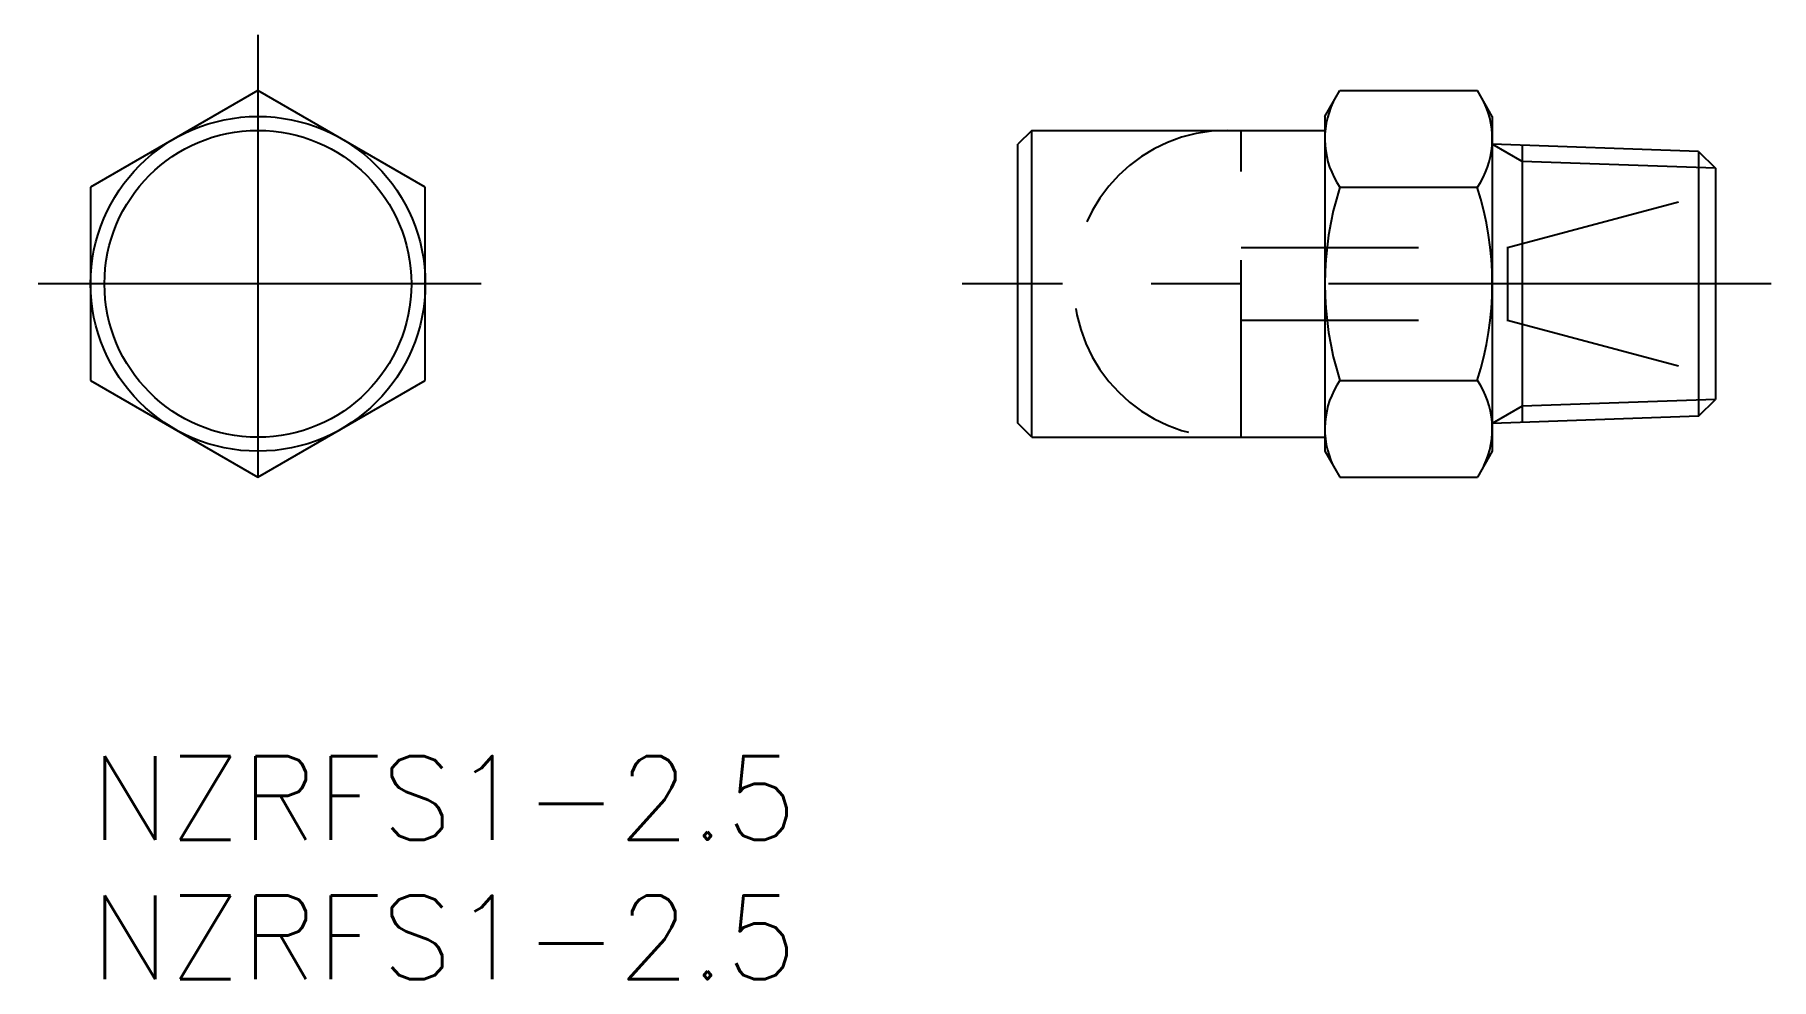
# Model space of a CAD drawing. Extents: x -2 to 60.2, y -8 to 25.9.
import ezdxf

# ---------------------------------------------------------------- set-up
doc = ezdxf.new("R2010")
doc.units = 0
doc.header["$LTSCALE"] = 0.5
doc.linetypes.add('CENTER', pattern=[50.8, 31.75, -6.35, 6.35, -6.35])
doc.linetypes.add('DASHED', pattern=[19.05, 12.7, -6.35])
for name, color, linetype in [('MSM_CENTER', 1, 'CENTER'), ('MSM_CONTINUOUS', 7, 'CONTINUOUS'), ('MSM_DASHED', 4, 'DASHED'), ('MSM_NARROW', 5, 'CONTINUOUS'), ('MSM_PART_NUMBER', 7, 'CONTINUOUS')]:
    doc.layers.add(name, color=color, linetype=linetype)
doc.styles.get("Standard").update_dxf_attribs({"font": 'txt.shx', "height": 3, "bigfont": 'bigfont.shx'})

# ---------------------------------------------------------------- blocks, each defined once
blk = doc.blocks.new('*U2')
at = {"layer": 'MSM_PART_NUMBER'}
blk.add_text('NZRFS1-2.5', height=3, dxfattribs=at).set_placement((0, -3))
blk = doc.blocks.new('*U3')
at = {"layer": 'MSM_PART_NUMBER'}
blk.add_text('NZRFS1-2.5', height=3, dxfattribs=at).set_placement((0, -8))

msp = doc.modelspace()

# ---------------------------------------------------------------- linework, layer by layer
at = {"layer": 'MSM_CENTER'}
for p, q in [((6, 25.856), (6, 8)), ((14, 16.928), (-2, 16.928)), ((60.244, 16.928), (31.244, 16.928))]:
    msp.add_line(p, q, dxfattribs=at)
at = {"layer": 'MSM_CONTINUOUS'}
for p, q in [((6, 23.856), (0, 20.392)), ((12, 20.392), (6, 23.856)), ((44.244, 22.928), (44.78, 23.856)), ((44.78, 23.856), (49.709, 23.856)), ((50.244, 22.928), (49.709, 23.856)), ((33.744, 22.428), (33.244, 21.928)), ((33.744, 22.428), (44.244, 22.428)), ((33.744, 11.428), (33.744, 22.428)), ((44.244, 22.928), (44.244, 10.928)), ((50.244, 22.928), (50.244, 10.928)), ((33.244, 11.928), (33.244, 21.928)), ((57.642, 21.675), (50.244, 21.933)), ((51.316, 21.896), (51.316, 11.961)), ((57.642, 21.675), (58.244, 21.073)), ((57.642, 21.675), (57.642, 12.182)), ((58.244, 21.073), (58.244, 12.784)), ((0, 20.392), (0, 13.464)), ((12, 13.464), (12, 20.392)), ((44.78, 20.392), (49.709, 20.392)), ((0, 13.464), (6, 10)), ((6, 10), (12, 13.464)), ((44.78, 13.464), (49.709, 13.464)), ((57.642, 12.182), (58.244, 12.784)), ((33.744, 11.428), (33.244, 11.928)), ((57.642, 12.182), (50.244, 11.923)), ((33.744, 11.428), (44.244, 11.428)), ((44.244, 10.928), (44.78, 10)), ((50.244, 10.928), (49.709, 10)), ((44.78, 10), (49.709, 10))]:
    msp.add_line(p, q, dxfattribs=at)
for radius in [6, 5.5]:
    msp.add_circle((6, 16.928), radius, dxfattribs=at)
for centre, radius, start, end in [((47.311, 22.124), 3.067, 154.38425, 214.38425), ((47.178, 22.124), 3.067, 325.61575, 25.61575), ((55.709, 16.928), 11.464, 162.41205, 197.58795), ((38.78, 16.928), 11.464, 342.41205, 17.58795), ((47.311, 11.732), 3.067, 145.61575, 205.61575), ((47.178, 11.732), 3.067, 334.38425, 34.38425)]:
    msp.add_arc(centre, radius, start, end, dxfattribs=at)
at = {"layer": 'MSM_DASHED'}
for p, q in [((41.244, 11.428), (41.244, 22.428)), ((50.786, 18.228), (58.244, 20.227)), ((41.244, 18.228), (50.786, 18.228)), ((50.786, 18.228), (50.786, 15.628)), ((41.244, 15.628), (50.786, 15.628)), ((50.786, 15.628), (58.244, 13.63))]:
    msp.add_line(p, q, dxfattribs=at)
msp.add_arc((40.744, 16.928), 5.5, 90, 270, dxfattribs=at)
at = {"layer": 'MSM_NARROW'}
for p, q in [((51.316, 21.315), (50.244, 21.933)), ((58.244, 21.073), (51.316, 21.315)), ((51.316, 12.542), (50.244, 11.923)), ((58.244, 12.784), (51.316, 12.542))]:
    msp.add_line(p, q, dxfattribs=at)

# ---------------------------------------------------------------- block references
at = {"layer": 'MSM_CONTINUOUS'}
for name in ['*U2', '*U3']:
    msp.add_blockref(name, (0, 0), dxfattribs=at)

doc.saveas('drawing.dxf')
